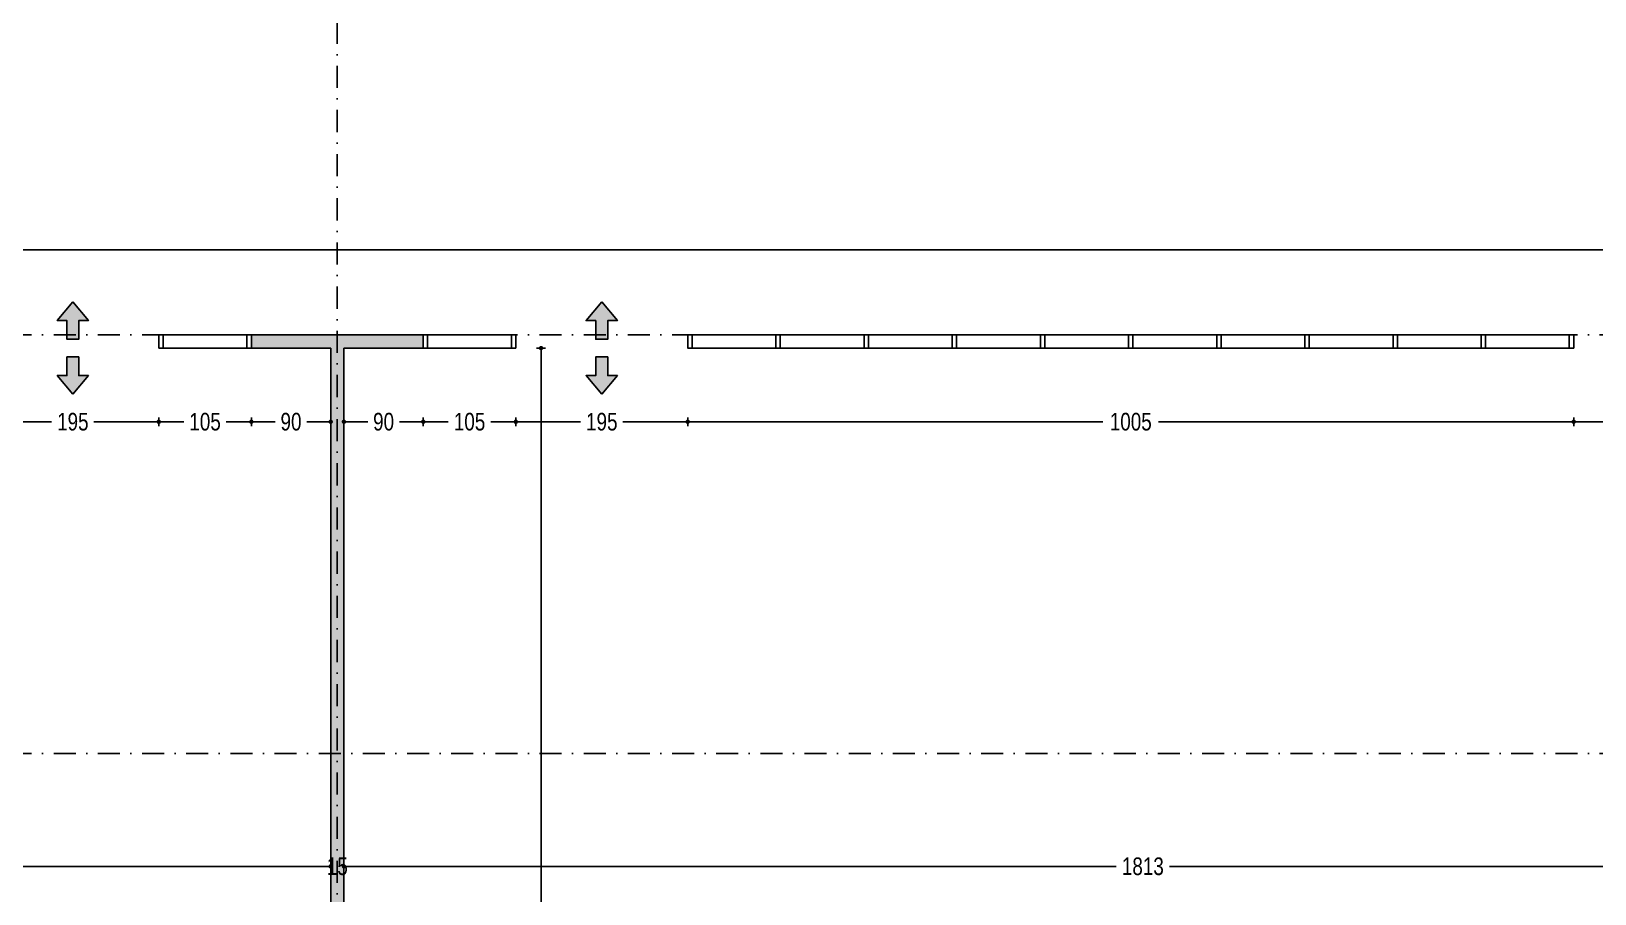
# Model space of a CAD drawing. Header units: centimetres. Extents: x 26569 to 160723, y -3143 to 14565.
# Drawn here: x 68532 to 70306, y 2355 to 3333 of the extents above; entities that cross this region are included whole.
import ezdxf

# ---------------------------------------------------------------- set-up
doc = ezdxf.new("R2010")
doc.units = ezdxf.units.CM
doc.header["$LTSCALE"] = 100
doc.linetypes.add('DASHDOT2', pattern=[0.5, 0.25, -0.125, 0, -0.125])
for name, color, linetype in [('A-ANNO-DIMS', 187, 'Continuous'), ('A-ANNO-GRID', 155, 'DASHDOT2'), ('A-ANNO-TEXT', 50, 'Continuous'), ('A-GLAZ-FRME', 12, 'Continuous'), ('A-GLAZ-FULL', 130, 'Continuous'), ('A-GLAZ-SILL', 8, 'Continuous'), ('A-WALL', 134, 'Continuous'), ('A-WALL-HTCH', 8, 'Continuous')]:
    doc.layers.add(name, color=color, linetype=linetype)
doc.styles.add('Fields_100', font='act_simplex.shx', dxfattribs={"width": 0.8, "height": 20})
doc.dimstyles.new('FIELDS_100', dxfattribs={"dimscale": 0, "dimtxt": 20, "dimasz": 5, "dimexe": 5, "dimexo": 5, "dimgap": 5, "dimtad": 0, "dimdec": 0, "dimzin": 0, "dimdsep": 46, "dimtxsty": 'Fields_100', "dimblk": 'DOT', "dimcen": 0.09, "dimclrt": 50, "dimadec": 0, "dimazin": 0, "dimtfac": 1, "dimtdec": 0, "dimtix": 1, "dimtofl": 0, "dimtmove": 1, "dimatfit": 3, "dimfxl": 5, "dimfxlon": 1, "dimtolj": 1, "dimtzin": 0, "dimarcsym": 0})

# ---------------------------------------------------------------- blocks, each defined once
blk = doc.blocks.new('_Dot')
at = {"color": 0, "linetype": 'ByBlock', "lineweight": -2}
blk.add_line((-0.5, 0), (-1, 0), dxfattribs=at)
at = {"color": 0, "linetype": 'ByBlock', "const_width": 0.5}
blk.add_lwpolyline([(-0.25, 0, 1), (0.25, 0, 1)], format="xyb", close=True, dxfattribs=at)
blk = doc.blocks.new('*D150')
at = {"layer": 'A-ANNO-DIMS', "color": 0, "lineweight": -2, "transparency": 16777216}
for p, q in [((69105.6, 2973.6), (69115.6, 2973.6)), ((69110.6, 2968.6), (69110.6, 2290.3)), ((69110.6, 1548.6), (69110.6, 2226.9)), ((69105.6, 1543.6), (69115.6, 1543.6))]:
    blk.add_line(p, q, dxfattribs=at)
at = {"layer": 'DEFPOINTS', "color": 0, "transparency": 16777216}
for p in [(68887, 2973.6), (69110.6, 2973.6), (68887, 1543.6)]:
    blk.add_point(p, dxfattribs=at)
at = {"layer": 'A-ANNO-DIMS', "color": 0, "lineweight": -2, "transparency": 16777216, "xscale": 5, "yscale": 5, "zscale": 5}
for p, rotation in [((69110.6, 2973.6), 90), ((69110.6, 1543.6), 270)]:
    blk.add_blockref('_Dot', p, dxfattribs=dict(at, rotation=rotation))
at = {"layer": 'A-ANNO-DIMS', "color": 50, "transparency": 16777216, "insert": (69110.6, 2258.6), "char_height": 20, "attachment_point": 5, "rotation": 90, "style": 'Fields_100'}
blk.add_mtext('\\A1;1430', dxfattribs=at)
blk = doc.blocks.new('*D374')
at = {"layer": 'A-ANNO-DIMS', "color": 0, "lineweight": -2, "transparency": 16777216}
for p, q in [((58072, 3079.9), (58072, 3089.9)), ((70699.5, 3079.9), (70699.5, 3089.9)), ((58077, 3084.9), (64346.4, 3084.9)), ((70694.5, 3084.9), (64425, 3084.9))]:
    blk.add_line(p, q, dxfattribs=at)
at = {"layer": 'DEFPOINTS', "color": 0, "transparency": 16777216}
for p in [(70699.5, 3084.9), (58072, 2988.6), (70699.5, 2988.6)]:
    blk.add_point(p, dxfattribs=at)
at = {"layer": 'A-ANNO-DIMS', "color": 0, "lineweight": -2, "transparency": 16777216, "xscale": 5, "yscale": 5, "zscale": 5, "rotation": 180}
blk.add_blockref('_Dot', (58072, 3084.9), dxfattribs=at)
at = {"layer": 'A-ANNO-DIMS', "color": 0, "lineweight": -2, "transparency": 16777216, "xscale": 5, "yscale": 5, "zscale": 5}
blk.add_blockref('_Dot', (70699.5, 3084.9), dxfattribs=at)
at = {"layer": 'A-ANNO-DIMS', "color": 50, "transparency": 16777216, "insert": (64385.7, 3084.9), "char_height": 20, "attachment_point": 5, "style": 'Fields_100'}
blk.add_mtext('\\A1;12628', dxfattribs=at)
blk = doc.blocks.new('*D100')
at = {"layer": 'A-ANNO-DIMS', "color": 0, "lineweight": -2, "transparency": 16777216}
for p, q in [((67087, 2390.7), (67087, 2380.7)), ((67092, 2385.7), (67947.8, 2385.7)), ((68867, 2385.7), (68011.1, 2385.7)), ((68872, 2390.7), (68872, 2380.7))]:
    blk.add_line(p, q, dxfattribs=at)
at = {"layer": 'DEFPOINTS', "color": 0, "transparency": 16777216}
for p in [(67087, 2973.6), (68872, 2528.6), (68872, 2385.7)]:
    blk.add_point(p, dxfattribs=at)
at = {"layer": 'A-ANNO-DIMS', "color": 0, "lineweight": -2, "transparency": 16777216, "xscale": 5, "yscale": 5, "zscale": 5, "rotation": 180}
blk.add_blockref('_Dot', (67087, 2385.7), dxfattribs=at)
at = {"layer": 'A-ANNO-DIMS', "color": 0, "lineweight": -2, "transparency": 16777216, "xscale": 5, "yscale": 5, "zscale": 5}
blk.add_blockref('_Dot', (68872, 2385.7), dxfattribs=at)
at = {"layer": 'A-ANNO-DIMS', "color": 50, "transparency": 16777216, "insert": (67979.5, 2385.7), "char_height": 20, "attachment_point": 5, "style": 'Fields_100'}
blk.add_mtext('\\A1;1785', dxfattribs=at)
blk = doc.blocks.new('*D101')
at = {"layer": 'A-ANNO-DIMS', "color": 0, "lineweight": -2, "transparency": 16777216}
for p, q in [((68867, 2385.7), (68862, 2385.7)), ((68872, 2390.7), (68872, 2380.7)), ((68887, 2390.7), (68887, 2380.7)), ((68892, 2385.7), (68897, 2385.7))]:
    blk.add_line(p, q, dxfattribs=at)
at = {"layer": 'DEFPOINTS', "color": 0, "transparency": 16777216}
for p in [(68872, 2528.6), (68887, 2528.6), (68887, 2385.7)]:
    blk.add_point(p, dxfattribs=at)
at = {"layer": 'A-ANNO-DIMS', "color": 0, "lineweight": -2, "transparency": 16777216, "xscale": 5, "yscale": 5, "zscale": 5}
blk.add_blockref('_Dot', (68872, 2385.7), dxfattribs=at)
at = {"layer": 'A-ANNO-DIMS', "color": 0, "lineweight": -2, "transparency": 16777216, "xscale": 5, "yscale": 5, "zscale": 5, "rotation": 180}
blk.add_blockref('_Dot', (68887, 2385.7), dxfattribs=at)
at = {"layer": 'A-ANNO-DIMS', "color": 50, "transparency": 16777216, "insert": (68879.5, 2385.7), "char_height": 20, "attachment_point": 5, "style": 'Fields_100'}
blk.add_mtext('\\A1;15', dxfattribs=at)
blk = doc.blocks.new('*D315')
at = {"layer": 'A-ANNO-DIMS', "color": 0, "lineweight": -2, "transparency": 16777216}
for p, q in [((68887, 2390.7), (68887, 2380.7)), ((68892, 2385.7), (69763.1, 2385.7)), ((70694.5, 2385.7), (69823.4, 2385.7)), ((70699.5, 2390.7), (70699.5, 2380.7))]:
    blk.add_line(p, q, dxfattribs=at)
at = {"layer": 'DEFPOINTS', "color": 0, "transparency": 16777216}
for p in [(70699.5, 2973.6), (68887, 2528.6), (70699.5, 2385.7)]:
    blk.add_point(p, dxfattribs=at)
at = {"layer": 'A-ANNO-DIMS', "color": 0, "lineweight": -2, "transparency": 16777216, "xscale": 5, "yscale": 5, "zscale": 5, "rotation": 180}
blk.add_blockref('_Dot', (68887, 2385.7), dxfattribs=at)
at = {"layer": 'A-ANNO-DIMS', "color": 0, "lineweight": -2, "transparency": 16777216, "xscale": 5, "yscale": 5, "zscale": 5}
blk.add_blockref('_Dot', (70699.5, 2385.7), dxfattribs=at)
at = {"layer": 'A-ANNO-DIMS', "color": 50, "transparency": 16777216, "insert": (69793.2, 2385.7), "char_height": 20, "attachment_point": 5, "style": 'Fields_100'}
blk.add_mtext('\\A1;1813', dxfattribs=at)
blk = doc.blocks.new('*D289')
at = {"layer": 'A-ANNO-DIMS', "color": 0, "lineweight": -2, "transparency": 16777216}
for p, q in [((68482, 2895), (68482, 2885)), ((68677, 2895), (68677, 2885)), ((68487, 2890), (68555.4, 2890)), ((68672, 2890), (68603.5, 2890))]:
    blk.add_line(p, q, dxfattribs=at)
at = {"layer": 'DEFPOINTS', "color": 0, "transparency": 16777216}
for p in [(68482, 2973.6), (68677, 2973.6), (68677, 2890)]:
    blk.add_point(p, dxfattribs=at)
at = {"layer": 'A-ANNO-DIMS', "color": 0, "lineweight": -2, "transparency": 16777216, "xscale": 5, "yscale": 5, "zscale": 5, "rotation": 180}
blk.add_blockref('_Dot', (68482, 2890), dxfattribs=at)
at = {"layer": 'A-ANNO-DIMS', "color": 0, "lineweight": -2, "transparency": 16777216, "xscale": 5, "yscale": 5, "zscale": 5}
blk.add_blockref('_Dot', (68677, 2890), dxfattribs=at)
at = {"layer": 'A-ANNO-DIMS', "color": 50, "transparency": 16777216, "insert": (68579.5, 2890), "char_height": 20, "attachment_point": 5, "style": 'Fields_100'}
blk.add_mtext('\\A1;195', dxfattribs=at)
blk = doc.blocks.new('*D290')
at = {"layer": 'A-ANNO-DIMS', "color": 0, "lineweight": -2, "transparency": 16777216}
for p, q in [((68677, 2895), (68677, 2885)), ((68782, 2895), (68782, 2885)), ((68682, 2890), (68705.4, 2890)), ((68777, 2890), (68753.5, 2890))]:
    blk.add_line(p, q, dxfattribs=at)
at = {"layer": 'DEFPOINTS', "color": 0, "transparency": 16777216}
for p in [(68677, 2973.6), (68782, 2973.6), (68782, 2890)]:
    blk.add_point(p, dxfattribs=at)
at = {"layer": 'A-ANNO-DIMS', "color": 0, "lineweight": -2, "transparency": 16777216, "xscale": 5, "yscale": 5, "zscale": 5, "rotation": 180}
blk.add_blockref('_Dot', (68677, 2890), dxfattribs=at)
at = {"layer": 'A-ANNO-DIMS', "color": 0, "lineweight": -2, "transparency": 16777216, "xscale": 5, "yscale": 5, "zscale": 5}
blk.add_blockref('_Dot', (68782, 2890), dxfattribs=at)
at = {"layer": 'A-ANNO-DIMS', "color": 50, "transparency": 16777216, "insert": (68729.5, 2890), "char_height": 20, "attachment_point": 5, "style": 'Fields_100'}
blk.add_mtext('\\A1;105', dxfattribs=at)
blk = doc.blocks.new('*D292')
at = {"layer": 'A-ANNO-DIMS', "color": 0, "lineweight": -2, "transparency": 16777216}
for p, q in [((68977, 2895), (68977, 2885)), ((69082, 2895), (69082, 2885)), ((68982, 2890), (69005.4, 2890)), ((69077, 2890), (69053.5, 2890))]:
    blk.add_line(p, q, dxfattribs=at)
at = {"layer": 'DEFPOINTS', "color": 0, "transparency": 16777216}
for p in [(68977, 2973.6), (69082, 2973.6), (69082, 2890)]:
    blk.add_point(p, dxfattribs=at)
at = {"layer": 'A-ANNO-DIMS', "color": 0, "lineweight": -2, "transparency": 16777216, "xscale": 5, "yscale": 5, "zscale": 5, "rotation": 180}
blk.add_blockref('_Dot', (68977, 2890), dxfattribs=at)
at = {"layer": 'A-ANNO-DIMS', "color": 0, "lineweight": -2, "transparency": 16777216, "xscale": 5, "yscale": 5, "zscale": 5}
blk.add_blockref('_Dot', (69082, 2890), dxfattribs=at)
at = {"layer": 'A-ANNO-DIMS', "color": 50, "transparency": 16777216, "insert": (69029.5, 2890), "char_height": 20, "attachment_point": 5, "style": 'Fields_100'}
blk.add_mtext('\\A1;105', dxfattribs=at)
blk = doc.blocks.new('*D293')
at = {"layer": 'A-ANNO-DIMS', "color": 0, "lineweight": -2, "transparency": 16777216}
for p, q in [((69082, 2895), (69082, 2885)), ((69277, 2895), (69277, 2885)), ((69087, 2890), (69155.4, 2890)), ((69272, 2890), (69203.5, 2890))]:
    blk.add_line(p, q, dxfattribs=at)
at = {"layer": 'DEFPOINTS', "color": 0, "transparency": 16777216}
for p in [(69082, 2973.6), (69277, 2973.6), (69277, 2890)]:
    blk.add_point(p, dxfattribs=at)
at = {"layer": 'A-ANNO-DIMS', "color": 0, "lineweight": -2, "transparency": 16777216, "xscale": 5, "yscale": 5, "zscale": 5, "rotation": 180}
blk.add_blockref('_Dot', (69082, 2890), dxfattribs=at)
at = {"layer": 'A-ANNO-DIMS', "color": 0, "lineweight": -2, "transparency": 16777216, "xscale": 5, "yscale": 5, "zscale": 5}
blk.add_blockref('_Dot', (69277, 2890), dxfattribs=at)
at = {"layer": 'A-ANNO-DIMS', "color": 50, "transparency": 16777216, "insert": (69179.5, 2890), "char_height": 20, "attachment_point": 5, "style": 'Fields_100'}
blk.add_mtext('\\A1;195', dxfattribs=at)
blk = doc.blocks.new('*D294')
at = {"layer": 'A-ANNO-DIMS', "color": 0, "lineweight": -2, "transparency": 16777216}
for p, q in [((69277, 2895), (69277, 2885)), ((70282, 2895), (70282, 2885)), ((69282, 2890), (69747.8, 2890)), ((70277, 2890), (69811.1, 2890))]:
    blk.add_line(p, q, dxfattribs=at)
at = {"layer": 'DEFPOINTS', "color": 0, "transparency": 16777216}
for p in [(69277, 2973.6), (70282, 2973.6), (70282, 2890)]:
    blk.add_point(p, dxfattribs=at)
at = {"layer": 'A-ANNO-DIMS', "color": 0, "lineweight": -2, "transparency": 16777216, "xscale": 5, "yscale": 5, "zscale": 5, "rotation": 180}
blk.add_blockref('_Dot', (69277, 2890), dxfattribs=at)
at = {"layer": 'A-ANNO-DIMS', "color": 0, "lineweight": -2, "transparency": 16777216, "xscale": 5, "yscale": 5, "zscale": 5}
blk.add_blockref('_Dot', (70282, 2890), dxfattribs=at)
at = {"layer": 'A-ANNO-DIMS', "color": 50, "transparency": 16777216, "insert": (69779.5, 2890), "char_height": 20, "attachment_point": 5, "style": 'Fields_100'}
blk.add_mtext('\\A1;1005', dxfattribs=at)
blk = doc.blocks.new('*D295')
at = {"layer": 'A-ANNO-DIMS', "color": 0, "lineweight": -2, "transparency": 16777216}
for p, q in [((70282, 2895), (70282, 2885)), ((70477, 2895), (70477, 2885)), ((70287, 2890), (70355.4, 2890)), ((70472, 2890), (70403.5, 2890))]:
    blk.add_line(p, q, dxfattribs=at)
at = {"layer": 'DEFPOINTS', "color": 0, "transparency": 16777216}
for p in [(70282, 2973.6), (70477, 2973.6), (70477, 2890)]:
    blk.add_point(p, dxfattribs=at)
at = {"layer": 'A-ANNO-DIMS', "color": 0, "lineweight": -2, "transparency": 16777216, "xscale": 5, "yscale": 5, "zscale": 5, "rotation": 180}
blk.add_blockref('_Dot', (70282, 2890), dxfattribs=at)
at = {"layer": 'A-ANNO-DIMS', "color": 0, "lineweight": -2, "transparency": 16777216, "xscale": 5, "yscale": 5, "zscale": 5}
blk.add_blockref('_Dot', (70477, 2890), dxfattribs=at)
at = {"layer": 'A-ANNO-DIMS', "color": 50, "transparency": 16777216, "insert": (70379.5, 2890), "char_height": 20, "attachment_point": 5, "style": 'Fields_100'}
blk.add_mtext('\\A1;195', dxfattribs=at)
blk = doc.blocks.new('*D712')
at = {"layer": 'A-ANNO-DIMS', "color": 0, "lineweight": -2, "transparency": 16777216}
for p, q in [((68782, 2895), (68782, 2885)), ((68872, 2895), (68872, 2885)), ((68787, 2890), (68809, 2890)), ((68867, 2890), (68844.9, 2890))]:
    blk.add_line(p, q, dxfattribs=at)
at = {"layer": 'DEFPOINTS', "color": 0, "transparency": 16777216}
for p in [(68782, 2973.6), (68872, 2973.6), (68872, 2890)]:
    blk.add_point(p, dxfattribs=at)
at = {"layer": 'A-ANNO-DIMS', "color": 0, "lineweight": -2, "transparency": 16777216, "xscale": 5, "yscale": 5, "zscale": 5, "rotation": 180}
blk.add_blockref('_Dot', (68782, 2890), dxfattribs=at)
at = {"layer": 'A-ANNO-DIMS', "color": 0, "lineweight": -2, "transparency": 16777216, "xscale": 5, "yscale": 5, "zscale": 5}
blk.add_blockref('_Dot', (68872, 2890), dxfattribs=at)
at = {"layer": 'A-ANNO-DIMS', "color": 50, "transparency": 16777216, "insert": (68827, 2890), "char_height": 20, "attachment_point": 5, "style": 'Fields_100'}
blk.add_mtext('\\A1;90', dxfattribs=at)
blk = doc.blocks.new('*D713')
at = {"layer": 'A-ANNO-DIMS', "color": 0, "lineweight": -2, "transparency": 16777216}
for p, q in [((68887, 2895), (68887, 2885)), ((68977, 2895), (68977, 2885)), ((68892, 2890), (68914, 2890)), ((68972, 2890), (68949.9, 2890))]:
    blk.add_line(p, q, dxfattribs=at)
at = {"layer": 'DEFPOINTS', "color": 0, "transparency": 16777216}
for p in [(68887, 2973.6), (68977, 2973.6), (68977, 2890)]:
    blk.add_point(p, dxfattribs=at)
at = {"layer": 'A-ANNO-DIMS', "color": 0, "lineweight": -2, "transparency": 16777216, "xscale": 5, "yscale": 5, "zscale": 5, "rotation": 180}
blk.add_blockref('_Dot', (68887, 2890), dxfattribs=at)
at = {"layer": 'A-ANNO-DIMS', "color": 0, "lineweight": -2, "transparency": 16777216, "xscale": 5, "yscale": 5, "zscale": 5}
blk.add_blockref('_Dot', (68977, 2890), dxfattribs=at)
at = {"layer": 'A-ANNO-DIMS', "color": 50, "transparency": 16777216, "insert": (68932, 2890), "char_height": 20, "attachment_point": 5, "style": 'Fields_100'}
blk.add_mtext('\\A1;90', dxfattribs=at)

msp = doc.modelspace()

# ---------------------------------------------------------------- hatches: boundary and pattern name
at = {"layer": 'A-ANNO-TEXT'}
h = msp.add_hatch(color=256, dxfattribs=at)
h.dxf.hatch_style = 1
h.paths.add_polyline_path([(68579.48, 3025.89), (68597.18, 3004.74), (68586.21, 3004.74), (68586.21, 2983.59), (68572.74, 2983.59), (68572.74, 3004.74), (68561.77, 3004.74)])
h = msp.add_hatch(color=256, dxfattribs=at)
h.dxf.hatch_style = 1
h.paths.add_polyline_path([(69179.48, 3025.89), (69161.77, 3004.74), (69172.74, 3004.74), (69172.74, 2983.59), (69186.21, 2983.59), (69186.21, 3004.74), (69197.18, 3004.74)])
h = msp.add_hatch(color=256, dxfattribs=at)
h.dxf.hatch_style = 1
h.paths.add_polyline_path([(69179.48, 3025.89), (69197.18, 3004.74), (69186.21, 3004.74), (69186.21, 2983.59), (69172.74, 2983.59), (69172.74, 3004.74), (69161.77, 3004.74)])
h = msp.add_hatch(color=256, dxfattribs=at)
h.dxf.hatch_style = 1
h.paths.add_polyline_path([(68579.48, 2921.29), (68597.18, 2942.44), (68586.21, 2942.44), (68586.21, 2963.59), (68572.74, 2963.59), (68572.74, 2942.44), (68561.77, 2942.44)])
h = msp.add_hatch(color=256, dxfattribs=at)
h.dxf.hatch_style = 1
h.paths.add_polyline_path([(69179.48, 2921.29), (69161.77, 2942.44), (69172.74, 2942.44), (69172.74, 2963.59), (69186.21, 2963.59), (69186.21, 2942.44), (69197.18, 2942.44)])
h = msp.add_hatch(color=256, dxfattribs=at)
h.dxf.hatch_style = 1
h.paths.add_polyline_path([(69179.48, 2921.29), (69197.18, 2942.44), (69186.21, 2942.44), (69186.21, 2963.59), (69172.74, 2963.59), (69172.74, 2942.44), (69161.77, 2942.44)])
at = {"layer": 'A-WALL-HTCH'}
h = msp.add_hatch(dxfattribs=at)
h.set_pattern_fill('DASH', color=256)
h.set_pattern_definition([(0, (-26454.6308, -0.018), (3.175, 3.175), [3.175, -3.175])])
h.paths.add_polyline_path([(68924.48, 1608.59), (68924.48, 1593.59), (68954.48, 1593.59), (68954.48, 1663.59), (68939.48, 1663.59), (68939.48, 1623.59), (68819.48, 1623.59), (68819.48, 1823.59), (68939.48, 1823.59), (68939.48, 1763.59), (68954.48, 1763.59), (68954.48, 2068.59), (68886.98, 2068.59), (68886.98, 2973.59), (68976.98, 2973.59), (68976.98, 2988.59), (68781.98, 2988.59), (68781.98, 2973.59), (68871.98, 2973.59), (68871.98, 2068.59), (68804.48, 2068.59), (68804.48, 2013.59), (68819.48, 2013.59), (68819.48, 2053.59), (68939.48, 2053.59), (68939.48, 1853.59), (68819.48, 1853.59), (68819.48, 1913.59), (68804.48, 1913.59), (68804.48, 1593.59), (68834.48, 1593.59), (68834.48, 1608.59)])

# ---------------------------------------------------------------- linework, layer by layer
at = {"layer": 'A-ANNO-GRID'}
for p, q in [((68879.48, 8203.59), (68879.48, 1408.59)), ((49419.63, 2988.59), (71224.48, 2988.59)), ((49419.63, 2513.59), (71224.48, 2513.59))]:
    msp.add_line(p, q, dxfattribs=at)
at = {"layer": 'A-ANNO-TEXT'}
for points in [[(68579.48, 3025.89), (68597.18, 3004.74), (68586.21, 3004.74), (68586.21, 2983.59), (68572.74, 2983.59), (68572.74, 3004.74), (68561.77, 3004.74)], [(69179.48, 3025.89), (69161.77, 3004.74), (69172.74, 3004.74), (69172.74, 2983.59), (69186.21, 2983.59), (69186.21, 3004.74), (69197.18, 3004.74)], [(69179.48, 3025.89), (69197.18, 3004.74), (69186.21, 3004.74), (69186.21, 2983.59), (69172.74, 2983.59), (69172.74, 3004.74), (69161.77, 3004.74)], [(68579.48, 2921.29), (68597.18, 2942.44), (68586.21, 2942.44), (68586.21, 2963.59), (68572.74, 2963.59), (68572.74, 2942.44), (68561.77, 2942.44)], [(69179.48, 2921.29), (69161.77, 2942.44), (69172.74, 2942.44), (69172.74, 2963.59), (69186.21, 2963.59), (69186.21, 2942.44), (69197.18, 2942.44)], [(69179.48, 2921.29), (69197.18, 2942.44), (69186.21, 2942.44), (69186.21, 2963.59), (69172.74, 2963.59), (69172.74, 2942.44), (69161.77, 2942.44)]]:
    msp.add_lwpolyline(points, close=True, dxfattribs=at)
at = {"layer": 'A-GLAZ-FRME'}
for points in [[(68676.98, 2973.59), (68681.98, 2973.59), (68681.98, 2988.59), (68676.98, 2988.59)], [(68776.98, 2973.59), (68781.98, 2973.59), (68781.98, 2988.59), (68776.98, 2988.59)], [(68981.98, 2973.59), (68976.98, 2973.59), (68976.98, 2988.59), (68981.98, 2988.59)], [(68976.98, 2973.59), (68981.98, 2973.59), (68981.98, 2988.59), (68976.98, 2988.59)], [(69081.98, 2973.59), (69076.98, 2973.59), (69076.98, 2988.59), (69081.98, 2988.59)], [(69076.98, 2973.59), (69081.98, 2973.59), (69081.98, 2988.59), (69076.98, 2988.59)], [(69281.98, 2973.59), (69276.98, 2973.59), (69276.98, 2988.59), (69281.98, 2988.59)], [(69276.98, 2973.59), (69281.98, 2973.59), (69281.98, 2988.59), (69276.98, 2988.59)], [(69376.98, 2973.59), (69381.98, 2973.59), (69381.98, 2988.59), (69376.98, 2988.59)], [(69476.98, 2973.59), (69481.98, 2973.59), (69481.98, 2988.59), (69476.98, 2988.59)], [(69576.98, 2973.59), (69581.98, 2973.59), (69581.98, 2988.59), (69576.98, 2988.59)], [(69676.98, 2973.59), (69681.98, 2973.59), (69681.98, 2988.59), (69676.98, 2988.59)], [(69776.98, 2973.59), (69781.98, 2973.59), (69781.98, 2988.59), (69776.98, 2988.59)], [(69876.98, 2973.59), (69881.98, 2973.59), (69881.98, 2988.59), (69876.98, 2988.59)], [(69976.98, 2973.59), (69981.98, 2973.59), (69981.98, 2988.59), (69976.98, 2988.59)], [(70076.98, 2973.59), (70081.98, 2973.59), (70081.98, 2988.59), (70076.98, 2988.59)], [(70176.98, 2973.59), (70181.98, 2973.59), (70181.98, 2988.59), (70176.98, 2988.59)], [(70276.98, 2973.59), (70281.98, 2973.59), (70281.98, 2988.59), (70276.98, 2988.59)]]:
    msp.add_lwpolyline(points, close=True, dxfattribs=at)
at = {"layer": 'A-GLAZ-FULL'}
for p, q in [((68681.98, 2988.59), (68776.98, 2988.59)), ((69076.98, 2988.59), (68981.98, 2988.59)), ((69281.98, 2988.59), (69376.98, 2988.59)), ((69381.98, 2988.59), (69476.98, 2988.59)), ((69481.98, 2988.59), (69576.98, 2988.59)), ((69581.98, 2988.59), (69676.98, 2988.59)), ((69681.98, 2988.59), (69776.98, 2988.59)), ((69781.98, 2988.59), (69876.98, 2988.59)), ((69881.98, 2988.59), (69976.98, 2988.59)), ((69981.98, 2988.59), (70076.98, 2988.59)), ((70081.98, 2988.59), (70176.98, 2988.59)), ((70181.98, 2988.59), (70276.98, 2988.59))]:
    msp.add_line(p, q, dxfattribs=at)
msp.add_lwpolyline([(68981.98, 2988.59), (69076.98, 2988.59)], dxfattribs=at)
at = {"layer": 'A-GLAZ-SILL'}
for p, q in [((68681.98, 2973.59), (68776.98, 2973.59)), ((69076.98, 2973.59), (68981.98, 2973.59)), ((68981.98, 2973.59), (69076.98, 2973.59)), ((69281.98, 2973.59), (69376.98, 2973.59)), ((69381.98, 2973.59), (69476.98, 2973.59)), ((69481.98, 2973.59), (69576.98, 2973.59)), ((69581.98, 2973.59), (69676.98, 2973.59)), ((69681.98, 2973.59), (69776.98, 2973.59)), ((69781.98, 2973.59), (69876.98, 2973.59)), ((69881.98, 2973.59), (69976.98, 2973.59)), ((69981.98, 2973.59), (70076.98, 2973.59)), ((70081.98, 2973.59), (70176.98, 2973.59)), ((70181.98, 2973.59), (70276.98, 2973.59))]:
    msp.add_line(p, q, dxfattribs=at)
at = {"layer": 'A-WALL'}
for p, q in [((68976.98, 2988.59), (68781.98, 2988.59)), ((68781.98, 2988.59), (68781.98, 2973.59)), ((68976.98, 2973.59), (68976.98, 2988.59)), ((68976.98, 2988.59), (68976.98, 2973.59)), ((68976.98, 2973.59), (68976.98, 2988.59)), ((68781.98, 2973.59), (68871.98, 2973.59)), ((68871.98, 2973.59), (68871.98, 2068.59)), ((68886.98, 2068.59), (68886.98, 2973.59)), ((68886.98, 2973.59), (68976.98, 2973.59))]:
    msp.add_line(p, q, dxfattribs=at)
for points in [[(68781.98, 2973.59), (68781.98, 2988.59)], [(69276.98, 2973.59), (69276.98, 2988.59)], [(70281.98, 2973.59), (70281.98, 2988.59)]]:
    msp.add_lwpolyline(points, dxfattribs=at)

# ---------------------------------------------------------------- dimensions: what is measured, and where the dimension line sits
at = {"layer": 'A-ANNO-DIMS'}
for base, p1, p2, picture, middle in [((70699.47635264, 3084.87659092), (58071.97635264, 2988.59325813), (70699.47635264, 2988.59325813), '*D374', (64385.72635264, 3084.87659092)), ((68871.98, 2385.74), (67086.98, 2973.59), (68871.98, 2528.59), '*D100', (67979.48, 2385.74)), ((68676.98, 2889.98), (68481.98, 2973.59), (68676.98, 2973.59), '*D289', (68579.48, 2889.98)), ((68781.98, 2889.98), (68676.98, 2973.59), (68781.98, 2973.59), '*D290', (68729.48, 2889.98)), ((68871.98, 2889.98), (68781.98, 2973.59), (68871.98, 2973.59), '*D712', (68826.98, 2889.98)), ((70699.47635264, 2385.7410603), (68886.97635264, 2528.59325813), (70699.47635264, 2973.59325813), '*D315', (69793.22635264, 2385.7410603)), ((68976.98, 2889.98), (68886.98, 2973.59), (68976.98, 2973.59), '*D713', (68931.98, 2889.98)), ((69081.98, 2889.98), (68976.98, 2973.59), (69081.98, 2973.59), '*D292', (69029.48, 2889.98)), ((69276.98, 2889.98), (69081.98, 2973.59), (69276.98, 2973.59), '*D293', (69179.48, 2889.98)), ((70281.98, 2889.98), (69276.98, 2973.59), (70281.98, 2973.59), '*D294', (69779.48, 2889.98)), ((70476.98, 2889.98), (70281.98, 2973.59), (70476.98, 2973.59), '*D295', (70379.48, 2889.98)), ((68886.98, 2385.74), (68871.98, 2528.59), (68886.98, 2528.59), '*D101', (68879.48, 2385.74))]:
    dim = msp.add_linear_dim(base=base, p1=p1, p2=p2, dimstyle='FIELDS_100', override={"dimscale": 1}, dxfattribs=at)
    dim.commit()
    dim.dimension.update_dxf_attribs({"geometry": picture, "text_midpoint": middle})
dim = msp.add_linear_dim(base=(69110.57, 2973.59), p1=(68886.98, 1543.59), p2=(68886.98, 2973.59), angle=90, dimstyle='FIELDS_100', override={"dimscale": 1}, dxfattribs=at)
dim.commit()
dim.dimension.update_dxf_attribs({"geometry": '*D150', "text_midpoint": (69110.57, 2258.59)})

doc.saveas('drawing.dxf')
